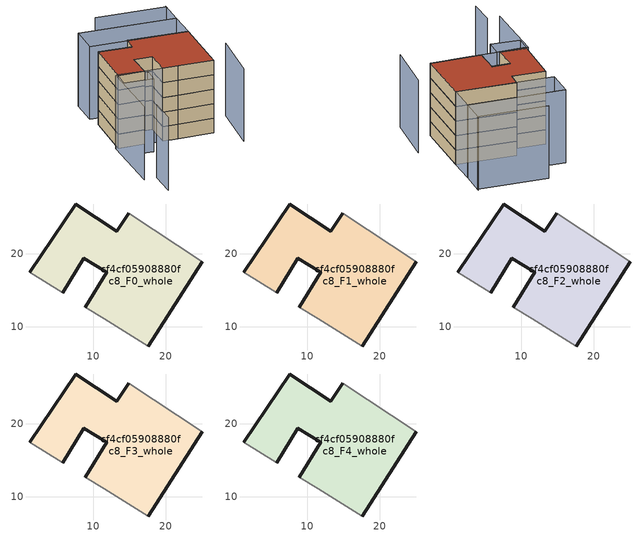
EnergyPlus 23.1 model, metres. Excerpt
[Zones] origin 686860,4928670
cf4cf05908880fc8_F0_whole
 floor ground (EU_floor_Construction): 17.6,7.33 24.99,18.86 14.91,25.55 13.22,23.03 7.61,26.8 1.31,17.41 5.87,14.62 8.76,19.34 11.87,17.42 8.95,12.67 11.55,11.06 z0
 wall outside (EU_wall_Construction): 24.99,18.86 17.6,7.33 / 8.95,12.67 11.87,17.42 8.76,19.34 5.87,14.62 / 1.31,17.41 7.61,26.8 13.22,23.03 14.91,25.55 z0:3
 wall adiabatic (EU_wall_Construction): 17.6,7.33 11.55,11.06 8.95,12.67 / 5.87,14.62 1.31,17.41 / 14.91,25.55 24.99,18.86 z0:3
cf4cf05908880fc8_F1_whole
 floor to cf4cf05908880fc8_F0_whole (EU_floor_Construction): 17.6,7.33 24.99,18.86 14.91,25.55 13.22,23.03 7.61,26.8 1.31,17.41 5.87,14.62 8.76,19.34 11.87,17.42 8.95,12.67 11.55,11.06 z3
 wall outside (EU_wall_Construction): 24.99,18.86 17.6,7.33 / 8.95,12.67 11.87,17.42 8.76,19.34 5.87,14.62 / 1.31,17.41 7.61,26.8 13.22,23.03 14.91,25.55 z3:6
 wall adiabatic (EU_wall_Construction): 17.6,7.33 11.55,11.06 8.95,12.67 / 5.87,14.62 1.31,17.41 / 14.91,25.55 24.99,18.86 z3:6
cf4cf05908880fc8_F2_whole
 floor to cf4cf05908880fc8_F1_whole (EU_floor_Construction): 17.6,7.33 24.99,18.86 14.91,25.55 13.22,23.03 7.61,26.8 1.31,17.41 5.87,14.62 8.76,19.34 11.87,17.42 8.95,12.67 11.55,11.06 z6
 wall outside (EU_wall_Construction): 24.99,18.86 17.6,7.33 / 8.95,12.67 11.87,17.42 8.76,19.34 5.87,14.62 / 1.31,17.41 7.61,26.8 13.22,23.03 14.91,25.55 z6:9
 wall adiabatic (EU_wall_Construction): 17.6,7.33 11.55,11.06 8.95,12.67 / 5.87,14.62 1.31,17.41 / 14.91,25.55 24.99,18.86 z6:9
cf4cf05908880fc8_F3_whole
 floor to cf4cf05908880fc8_F2_whole (EU_floor_Construction): 17.6,7.33 24.99,18.86 14.91,25.55 13.22,23.03 7.61,26.8 1.31,17.41 5.87,14.62 8.76,19.34 11.87,17.42 8.95,12.67 11.55,11.06 z9
 wall outside (EU_wall_Construction): 24.99,18.86 17.6,7.33 / 8.95,12.67 11.87,17.42 8.76,19.34 5.87,14.62 / 1.31,17.41 7.61,26.8 13.22,23.03 14.91,25.55 z9:12
 wall adiabatic (EU_wall_Construction): 17.6,7.33 11.55,11.06 8.95,12.67 / 5.87,14.62 1.31,17.41 / 14.91,25.55 24.99,18.86 z9:12
cf4cf05908880fc8_F4_whole
 floor to cf4cf05908880fc8_F3_whole (EU_floor_Construction): 17.6,7.33 24.99,18.86 14.91,25.55 13.22,23.03 7.61,26.8 1.31,17.41 5.87,14.62 8.76,19.34 11.87,17.42 8.95,12.67 11.55,11.06 z12
 wall outside (EU_wall_Construction): 24.99,18.86 17.6,7.33 / 8.95,12.67 11.87,17.42 8.76,19.34 5.87,14.62 / 1.31,17.41 7.61,26.8 13.22,23.03 14.91,25.55 z12:15
 wall adiabatic (EU_wall_Construction): 17.6,7.33 11.55,11.06 8.95,12.67 / 5.87,14.62 1.31,17.41 / 14.91,25.55 24.99,18.86 z12:15
 roof outside (EU_roof_Construction): 24.99,18.86 17.6,7.33 11.55,11.06 8.95,12.67 11.87,17.42 8.76,19.34 5.87,14.62 1.31,17.41 7.61,26.8 13.22,23.03 14.91,25.55 z15
shading: -7.79,-1.11 -4.68,3.95 / 17.91,0.55 25,10.07 / -6.8,5.24 1.01,17.72 / 1.01,17.72 17.6,7.33 / 31.43,28.92 28.33,24.09 / 31.25,28.65 19.39,36.4 / 4.19,11.26 -0.66,14.66 / -0.66,14.66 1.51,17.76 / 1.51,17.76 6.37,14.36 / 6.37,14.36 4.19,11.26 / 11.86,34.63 28.33,24.09 / 28.33,24.09 24.99,18.86 / 24.99,18.86 8.51,29.41 / 8.51,29.41 11.86,34.63 / 28.33,24.09 11.96,34.57 z0:15
[Building]
EU S2 Campaign: North Axis=0; Terrain=City; Solar Distribution=FullExterior
[Site:Location]
Bologna: Latitude=44.5; Longitude=11.25; Time Zone=1; Elevation=37
[SizingPeriod:WeatherFileDays]
AnnualSizingPeriod: Begin Month=1; Begin Day of Month=1; End Month=12; End Day of Month=31; Day of Week for Start Day=Monday; Use Weather File Daylight Saving Period=No; Use Weather File Rain and Snow Indicators=No
[MATERIAL]
EU_InternalMass_Material: Roughness=MediumRough; Thickness=0.1; Conductivity=1; Density=1800; Specific Heat=900; Thermal Absorptance=0.9; Solar Absorptance=0.7; Visible Absorptance=0.7
[MATERIAL:NOMASS] Roughness=MediumRough; Thermal Absorptance=0.9; Solar Absorptance=0.7; Visible Absorptance=0.7
Name | Thermal Resistance
EU_wall_NoMass | 0.905828
EU_roof_NoMass | 0.37593
EU_floor_NoMass | 0.67114
[CONSTRUCTION]
EU_wall_Construction: EU_wall_NoMass
EU_roof_Construction: EU_roof_NoMass
EU_floor_Construction: EU_floor_NoMass
EU_InternalMass_Construction: EU_InternalMass_Material
[ZONE] Type=1; Multiplier=1; Ceiling Height=autocalculate; Floor Area=autocalculate; Part of Total Floor Area=Yes
Name | Volume
cf4cf05908880fc8_F0_whole | 675.968
cf4cf05908880fc8_F1_whole; cf4cf05908880fc8_F2_whole; cf4cf05908880fc8_F3_whole; cf4cf05908880fc8_F4_whole | 675.97
[INTERNALMASS] Construction=EU_InternalMass_Construction; Surface Area=225.323
Name | Zone or ZoneList
cf4cf05908880fc8_F0_whole_EU_InternalMass | cf4cf05908880fc8_F0_whole
cf4cf05908880fc8_F1_whole_EU_InternalMass | cf4cf05908880fc8_F1_whole
cf4cf05908880fc8_F2_whole_EU_InternalMass | cf4cf05908880fc8_F2_whole
cf4cf05908880fc8_F3_whole_EU_InternalMass | cf4cf05908880fc8_F3_whole
cf4cf05908880fc8_F4_whole_EU_InternalMass | cf4cf05908880fc8_F4_whole
[OTHEREQUIPMENT] Fuel Type=Electricity; Design Level Calculation Method=Watts/Area; Power per Zone Floor Area=1; Fraction Latent=0; Fraction Radiant=0; Fraction Lost=0; Carbon Dioxide Generation Rate=0; EndUse Subcategory=EU_Step8_InternalGains
Name | Zone or ZoneList or Space or SpaceList | Schedule
EU_Step8_InternalGain_cf4cf05908880fc8_F0_whole_f000 | cf4cf05908880fc8_F0_whole | EU_Step8_GainSchedule_cf4cf05908880fc8_F0_whole_f000
EU_Step8_InternalGain_cf4cf05908880fc8_F1_whole_f000 | cf4cf05908880fc8_F1_whole | EU_Step8_GainSchedule_cf4cf05908880fc8_F1_whole_f000
EU_Step8_InternalGain_cf4cf05908880fc8_F2_whole_f000 | cf4cf05908880fc8_F2_whole | EU_Step8_GainSchedule_cf4cf05908880fc8_F2_whole_f000
EU_Step8_InternalGain_cf4cf05908880fc8_F3_whole_f000 | cf4cf05908880fc8_F3_whole | EU_Step8_GainSchedule_cf4cf05908880fc8_F3_whole_f000
EU_Step8_InternalGain_cf4cf05908880fc8_F4_whole_f000 | cf4cf05908880fc8_F4_whole | EU_Step8_GainSchedule_cf4cf05908880fc8_F4_whole_f000
[ZONEVENTILATION:DESIGNFLOWRATE] Schedule=EU_AlwaysOn; Design Flow Rate Calculation Method=AirChanges/Hour; Air Changes per Hour=0.73129; Ventilation Type=Natural; Fan Pressure Rise=0; Fan Total Efficiency=1; Constant Term Coefficient=1; Temperature Term Coefficient=0; Velocity Term Coefficient=0; Velocity Squared Term Coefficient=0; Minimum Indoor Temperature=-100; Maximum Indoor Temperature=100; Delta Temperature=-100; Minimum Outdoor Temperature=-100; Maximum Outdoor Temperature=100; Maximum Wind Speed=40
Name | Zone or ZoneList or Space or SpaceList
EU_ConstantAir_cf4cf05908880fc8_F0_whole | cf4cf05908880fc8_F0_whole
EU_ConstantAir_cf4cf05908880fc8_F1_whole | cf4cf05908880fc8_F1_whole
EU_ConstantAir_cf4cf05908880fc8_F2_whole | cf4cf05908880fc8_F2_whole
EU_ConstantAir_cf4cf05908880fc8_F3_whole | cf4cf05908880fc8_F3_whole
EU_ConstantAir_cf4cf05908880fc8_F4_whole | cf4cf05908880fc8_F4_whole
[HVACTEMPLATE:THERMOSTAT] Constant Heating Setpoint=20; Constant Cooling Setpoint=50
EU_HeatOnly_cf4cf05908880fc8_F0_whole; EU_HeatOnly_cf4cf05908880fc8_F1_whole; EU_HeatOnly_cf4cf05908880fc8_F2_whole; EU_HeatOnly_cf4cf05908880fc8_F3_whole; EU_HeatOnly_cf4cf05908880fc8_F4_whole
[HVACTEMPLATE:ZONE:IDEALLOADSAIRSYSTEM] System Availability Schedule=EU_AlwaysOn; Maximum Heating Supply Air Temperature=50; Minimum Cooling Supply Air Temperature=13; Maximum Heating Supply Air Humidity Ratio=0.0156; Minimum Cooling Supply Air Humidity Ratio=0.0077; Heating Limit=NoLimit; Cooling Limit=NoLimit; Heating Availability Schedule=EU_AlwaysOn; Cooling Availability Schedule=EU_CoolingOff; Dehumidification Control Type=ConstantSensibleHeatRatio; Cooling Sensible Heat Ratio=0.7; Dehumidification Setpoint=60; Humidification Control Type=None; Humidification Setpoint=30; Outdoor Air Method=None; Outdoor Air Flow Rate per Person=0.00944; Outdoor Air Flow Rate per Zone Floor Area=0; Outdoor Air Flow Rate per Zone=0; Demand Controlled Ventilation Type=None; Outdoor Air Economizer Type=NoEconomizer; Heat Recovery Type=None; Sensible Heat Recovery Effectiveness=0.7; Latent Heat Recovery Effectiveness=0.65
Name | Template Thermostat
cf4cf05908880fc8_F0_whole | EU_HeatOnly_cf4cf05908880fc8_F0_whole
cf4cf05908880fc8_F1_whole | EU_HeatOnly_cf4cf05908880fc8_F1_whole
cf4cf05908880fc8_F2_whole | EU_HeatOnly_cf4cf05908880fc8_F2_whole
cf4cf05908880fc8_F3_whole | EU_HeatOnly_cf4cf05908880fc8_F3_whole
cf4cf05908880fc8_F4_whole | EU_HeatOnly_cf4cf05908880fc8_F4_whole
[SIZING:ZONE] Zone Cooling Design Supply Air Temperature Input Method=SupplyAirTemperature; Zone Cooling Design Supply Air Temperature=13; Zone Heating Design Supply Air Temperature Input Method=SupplyAirTemperature; Zone Heating Design Supply Air Temperature=50; Zone Cooling Design Supply Air Humidity Ratio=0.008; Zone Heating Design Supply Air Humidity Ratio=0.008; Cooling Design Air Flow Method=DesignDay; Cooling Design Air Flow Rate=0; Cooling Minimum Air Flow per Zone Floor Area=0.000762; Cooling Minimum Air Flow=0; Cooling Minimum Air Flow Fraction=0.2; Heating Design Air Flow Method=DesignDay; Heating Design Air Flow Rate=0; Heating Maximum Air Flow per Zone Floor Area=0.002032; Heating Maximum Air Flow=0.141576; Heating Maximum Air Flow Fraction=0.3; Account for Dedicated Outdoor Air System=No; Dedicated Outdoor Air System Control Strategy=NeutralSupplyAir; Dedicated Outdoor Air Low Setpoint Temperature for Design=autosize; Dedicated Outdoor Air High Setpoint Temperature for Design=autosize; Zone Load Sizing Method=Sensible Load Only No Latent Load; Zone Latent Cooling Design Supply Air Humidity Ratio Input Method=HumidityRatioDifference; Zone Cooling Design Supply Air Humidity Ratio Difference=0.005; Zone Latent Heating Design Supply Air Humidity Ratio Input Method=HumidityRatioDifference; Zone Humidification Design Supply Air Humidity Ratio Difference=0.005
cf4cf05908880fc8_F0_whole; cf4cf05908880fc8_F1_whole; cf4cf05908880fc8_F2_whole; cf4cf05908880fc8_F3_whole; cf4cf05908880fc8_F4_whole
[SCHEDULE:CONSTANT]
Name | Hourly Value
EU_AlwaysOn | 1
EU_CoolingOff | 0
[SCHEDULE:FILE] Column Number=1; Rows to Skip at Top=0; Number of Hours of Data=8760; Column Separator=Comma; Interpolate to Timestep=No; Minutes per Item=60; Adjust Schedule for Daylight Savings=Yes
Name | File
EU_Step8_GainSchedule_cf4cf05908880fc8_F0_whole_f000 | ../../schedules/cf4cf05908880fc8/cf4cf05908880fc8_F0_whole_f000_gain.csv
EU_Step8_GainSchedule_cf4cf05908880fc8_F1_whole_f000 | ../../schedules/cf4cf05908880fc8/cf4cf05908880fc8_F1_whole_f000_gain.csv
EU_Step8_GainSchedule_cf4cf05908880fc8_F2_whole_f000 | ../../schedules/cf4cf05908880fc8/cf4cf05908880fc8_F2_whole_f000_gain.csv
EU_Step8_GainSchedule_cf4cf05908880fc8_F3_whole_f000 | ../../schedules/cf4cf05908880fc8/cf4cf05908880fc8_F3_whole_f000_gain.csv
EU_Step8_GainSchedule_cf4cf05908880fc8_F4_whole_f000 | ../../schedules/cf4cf05908880fc8/cf4cf05908880fc8_F4_whole_f000_gain.csv
